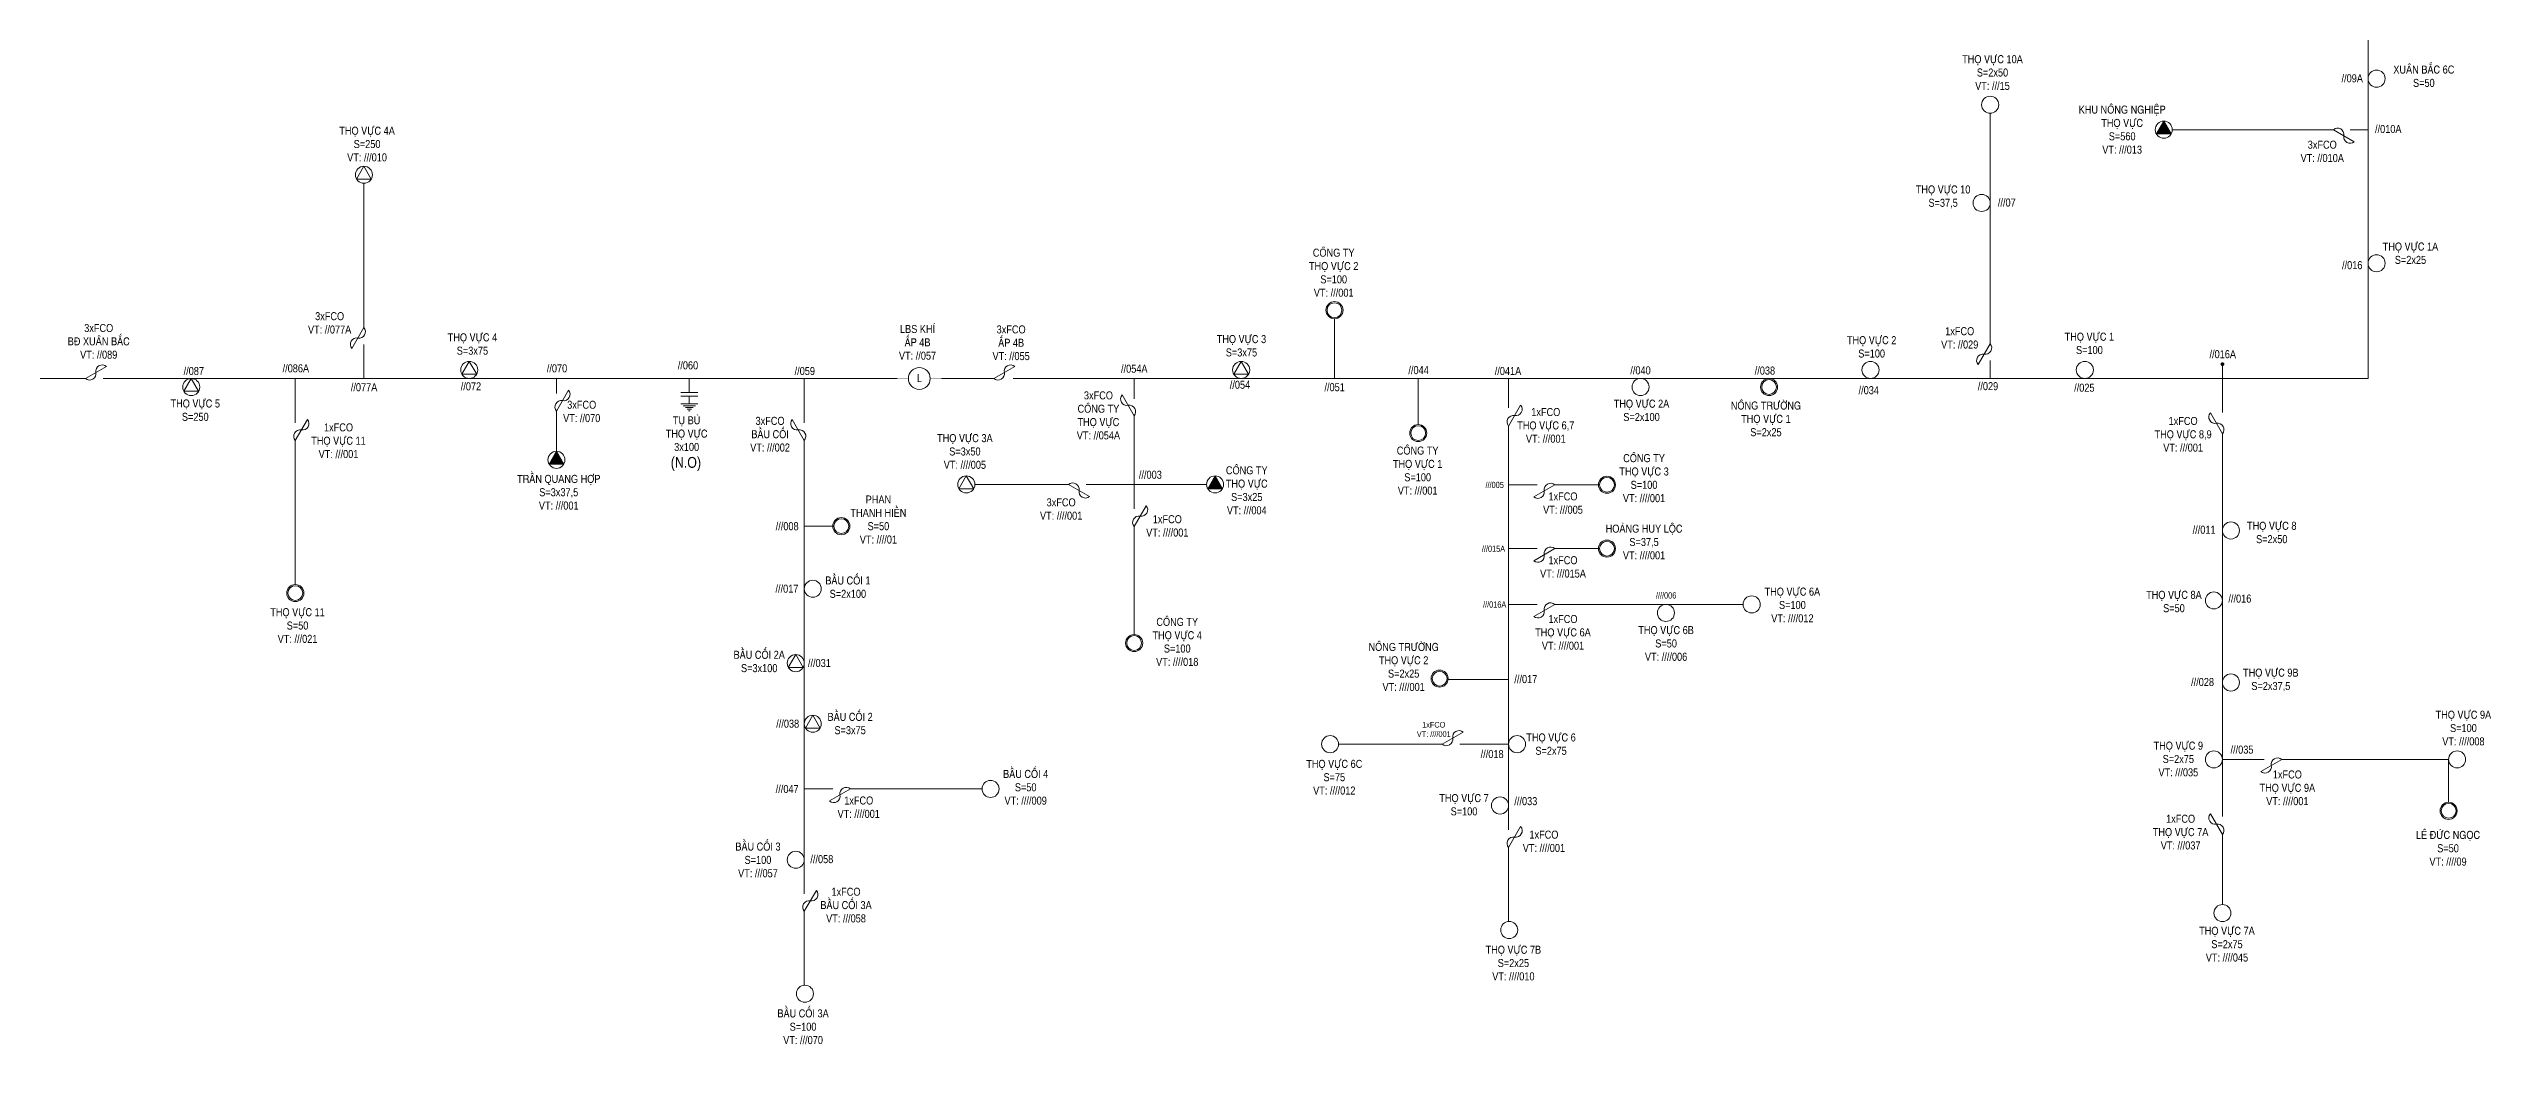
# Model space of a CAD drawing. Header units: inches. Extents: x 3694 to 9715, y -885 to 919.
# Drawn here: x 4254 to 4898, y 130 to 392 of the extents above; entities that cross this region are included whole.
import ezdxf
from ezdxf.enums import TextEntityAlignment as Align

# ---------------------------------------------------------------- set-up
doc = ezdxf.new("R2010")
doc.units = ezdxf.units.IN
doc.header["$LTSCALE"] = 0.2
doc.header["$MEASUREMENT"] = 0
doc.layers.get('0').update_dxf_attribs({"lineweight": 5})
for name, color, linetype, lineweight in [('TBA', 5, 'Continuous', 9), ('Text', 7, 'Continuous', 9), ('Thiet bi', 3, 'Continuous', 9), ('Tuyen 480', 1, 'Continuous', 13)]:
    doc.layers.add(name, color=color, linetype=linetype, lineweight=lineweight)
doc.styles.add('V-H-C', font='VHELVCN_0.TTF')
doc.styles.add('V-H-C-B', font='VHELVCB_0.TTF')

# ---------------------------------------------------------------- blocks, each defined once
blk = doc.blocks.new('TBA 1P')
at = {"color": 0}
blk.add_circle((0, 0.8), 0.8, dxfattribs=at)
blk = doc.blocks.new('FCO')
at = {"color": 0}
blk.add_lwpolyline([(0, 0, 0.707499), (0.8, 0.8, -0.707499), (1.6, 1.6, -5.301682)], format="xyb", dxfattribs=at)
blk.add_lwpolyline([(0, 0), (1.6, 1.6)], dxfattribs=at)
blk = doc.blocks.new('TBA 3P')
at = {"color": 0}
blk.add_lwpolyline([(0, 1.6, 0, 1.39, 0), (0, 0.4, 0, 0, 0)], format="xyseb", dxfattribs=at)
blk.add_lwpolyline([(-0.69, 0.4), (0.69, 0.4), (0, 1.6)], close=True, dxfattribs=at)
blk.add_circle((0, 0.8), 0.8, dxfattribs=at)

msp = doc.modelspace()

# ---------------------------------------------------------------- linework, layer by layer
at = {"layer": 'TBA', "color": 1, "elevation": -0.98}
for points in [[(4337.46, 361), (4335.52, 357.63), (4339.41, 357.63)], [(4365.2, 309.6), (4363.25, 306.23), (4367.15, 306.23)], [(4568.47, 309.6), (4566.52, 306.23), (4570.41, 306.23)], [(4291.99, 305.1), (4290.05, 301.73), (4293.94, 301.73)], [(4496.09, 279.45), (4494.14, 276.08), (4498.03, 276.08)], [(4451.17, 232.37), (4449.22, 229), (4453.12, 229)], [(4455.66, 216.43), (4453.72, 213.05), (4457.61, 213.05)]]:
    msp.add_lwpolyline(points, close=True, dxfattribs=at)
at = {"layer": 'TBA', "color": 1, "ltscale": 2}
for centre in [(4337.46, 358.75, -0.98), (4365.2, 307.35, -0.98), (4568.47, 307.35, -0.98), (4291.99, 302.85, -0.98), (4496.09, 277.2, -0.98), (4451.17, 230.13, -0.98), (4455.66, 214.18, -0.98)]:
    msp.add_circle(centre, 2.25, dxfattribs=at)
at = {"layer": 'TBA', "color": 1}
for centre, radius in [((4593.04, 323.09, -0.98), 2.25), ((4593.04, 323.09, -0.98), 1.95), ((4707.48, 302.85, -0.98), 2.25), ((4707.48, 302.85, -0.98), 1.95), ((4615.09, 290.72, -0.98), 2.25), ((4615.09, 290.72, -0.98), 1.95), ((4664.79, 277.11, -0.98), 2.25), ((4664.79, 277.11, -0.98), 1.95), ((4463.17, 266.22, -0.98), 2.25), ((4463.17, 266.22, -0.98), 1.95), ((4664.79, 260.3, -0.98), 2.25), ((4664.79, 260.3, -0.98), 1.95), ((4319.39, 248.59, -0.98), 2.25), ((4319.39, 248.59, -0.98), 1.95), ((4540.28, 235.43, -0.98), 2.25), ((4540.28, 235.43, -0.98), 1.95), ((4620.72, 226.06, -0.98), 2.25), ((4620.72, 226.06, -0.98), 1.95), ((4886.42, 191.25, -0.98), 2.25), ((4886.42, 191.25, -0.98), 1.95)]:
    msp.add_circle(centre, radius, dxfattribs=at)
at = {"layer": 'Thiet bi', "color": 1, "elevation": -0.98}
for points in [[(4423.15, 301.43), (4423.15, 305.1), (4423.15, 305.1)], [(4420.95, 301.43), (4425.35, 301.43), (4425.35, 301.43)], [(4420.95, 300.43), (4425.35, 300.43), (4425.35, 300.43)], [(4420.95, 298.41), (4425.35, 298.41), (4425.35, 298.41)], [(4421.53, 297.93), (4424.77, 297.93), (4424.77, 297.93)], [(4422.11, 297.46), (4424.19, 297.46), (4424.19, 297.46)], [(4422.57, 296.98), (4423.74, 296.98), (4423.74, 296.98)], [(4422.9, 296.55), (4423.4, 296.55), (4423.4, 296.55)], [(4423.15, 300.43), (4423.15, 298.41), (4423.2, 298.41), (4423.2, 298.43)]]:
    msp.add_lwpolyline(points, dxfattribs=at)
for points in [[(4477.89, 305.1, 0.1, 0.1, 0), (4480.83, 305.1, 0.5, 0.5, 0)], [(4486.58, 305.1, 0.1, 0.1, 0), (4489.52, 305.1, 0.5, 0.5, 0)]]:
    msp.add_lwpolyline(points, format="xyseb", dxfattribs=at)
at = {"layer": 'Thiet bi', "color": 1, "lineweight": 20, "ltscale": 10}
msp.add_circle((4483.71, 305.1, 0.02), 2.87, dxfattribs=at)
at = {"layer": 'Tuyen 480'}
for p, q in [((4540.28, 295.28, -0.98), (4540.28, 270.79, -0.98)), ((4540.28, 277.2, -0.98), (4559.35, 277.2, -0.98)), ((4621.43, 208.8, -0.98), (4594.13, 208.8, -0.98)), ((4886.42, 204.78, -0.98), (4886.42, 193.5, -0.98))]:
    msp.add_line(p, q, dxfattribs=at)
at = {"layer": 'Tuyen 480', "elevation": -0.98}
for points in [[(4865.21, 418.01), (4865.21, 305.1), (4508.39, 305.1)], [(4765.7, 314.25), (4765.7, 374.96)], [(4856.07, 370.63), (4813.67, 370.63)], [(4865.21, 370.63), (4860.49, 370.63)], [(4337.46, 318.51), (4337.46, 356.51)], [(4593.04, 305.1), (4593.04, 320.84)], [(4337.46, 305.1), (4337.46, 314.08)], [(4765.7, 305.1), (4765.7, 309.82)], [(4826.86, 308.88), (4826.86, 296.11)], [(4264.13, 305.1), (4182.79, 305.1)], [(4477.89, 305.1), (4268.78, 305.1)], [(4319.39, 305.1), (4319.39, 293.42)], [(4388.16, 305.1), (4388.16, 301.14)], [(4453.42, 305.1), (4453.42, 293.42)], [(4503.36, 305.1), (4489.52, 305.1)], [(4540.28, 305.1), (4540.28, 299.71)], [(4615.09, 305.1), (4615.09, 292.96)], [(4638.88, 305.1), (4638.88, 297.41)], [(4388.16, 296.51), (4388.16, 285.93)], [(4638.88, 292.59), (4638.88, 186.2)], [(4826.86, 290.54), (4826.86, 189.78)], [(4319.39, 288.8), (4319.39, 250.83)], [(4453.42, 288.8), (4453.42, 169.42)], [(4523.03, 277.2), (4498.34, 277.2)], [(4540.28, 277.2), (4527.68, 277.2)], [(4638.88, 277.11), (4646.38, 277.11)], [(4651.03, 277.11), (4662.54, 277.11)], [(4453.42, 266.22), (4460.92, 266.22)], [(4540.28, 266.1), (4540.28, 237.67)], [(4638.88, 260.3), (4646.38, 260.3)], [(4651.03, 260.3), (4662.54, 260.3)], [(4638.88, 245.61), (4646.38, 245.61)], [(4651.03, 245.61), (4700.65, 245.61)], [(4638.88, 225.87), (4622.96, 225.87)], [(4638.88, 208.8), (4626.07, 208.8)], [(4826.86, 204.78), (4837.84, 204.78)], [(4842.48, 204.78), (4886.42, 204.78)], [(4453.42, 197.01), (4460.92, 197.01)], [(4465.57, 197.01), (4500.23, 197.01)], [(4638.88, 181.58), (4638.88, 162.1)], [(4826.86, 184.98), (4826.86, 166.56)], [(4453.42, 164.79), (4453.42, 145.32)]]:
    msp.add_lwpolyline(points, dxfattribs=at)
for points, const_width in [([(4827.11, 308.88, 1), (4826.61, 308.88, 1), (4827.11, 308.88, 2.414214)], 0.489), ([(4423.15, 305.18, 1), (4423.15, 305.03, 1), (4423.15, 305.18, 2.414214)], 0.146)]:
    msp.add_lwpolyline(points, format="xyb", dxfattribs=dict(at, const_width=const_width))

# ---------------------------------------------------------------- block references
at = {"layer": 'TBA', "color": 1, "xscale": 2.809729812779551, "yscale": 2.809729812779551, "zscale": 2.809729812779032, "rotation": 90}
for p in [(4869.71, 384.07, -0.98), (4869.71, 335.44, -0.98)]:
    msp.add_blockref('TBA 1P', p, dxfattribs=at)
at = {"layer": 'TBA', "color": 1, "xscale": 2.809729812779551, "zscale": 2.809729812779032}
for name, p, yscale in [('TBA 1P', (4765.7, 374.96, -0.98), 2.809729812779551), ('TBA 3P', (4811.42, 368.38, -0.98), 2.809729812779551), ('TBA 1P', (4763.46, 349.08, -0.98), 2.809729812779551), ('TBA 1P', (4734.18, 305.1, -0.98), 2.809729812779551), ('TBA 1P', (4790.63, 305.1, -0.98), 2.809729812779551), ('TBA 1P', (4673.64, 300.61, -0.98), 2.809729812779096), ('TBA 3P', (4388.16, 281.43, -0.98), 2.809729812779096), ('TBA 3P', (4561.6, 274.96, -0.98), 2.809729812779096), ('TBA 1P', (4829.11, 262.83, -0.98), 2.809729812779551), ('TBA 1P', (4455.66, 247.48, -0.98), 2.809729812779096), ('TBA 1P', (4680.32, 241.11, -0.98), 2.809729812779096), ('TBA 1P', (4702.9, 243.36, -0.98), 2.809729812779096), ('TBA 1P', (4824.61, 244.4, -0.98), 2.809729812779551), ('TBA 1P', (4829.11, 222.79, -0.98), 2.809729812779551), ('TBA 1P', (4591.88, 206.55, -0.98), 2.809729812779096), ('TBA 1P', (4641.12, 206.55, -0.98), 2.809729812779096), ('TBA 1P', (4824.61, 202.54, -0.98), 2.809729812779551), ('TBA 1P', (4888.66, 202.54, -0.98), 2.809729812779551), ('TBA 1P', (4502.48, 194.76, -0.98), 2.809729812779096), ('TBA 1P', (4636.63, 190.4, -0.98), 2.809729812779096), ('TBA 1P', (4451.17, 176.1, -0.98), 2.809729812779096), ('TBA 1P', (4639.05, 157.61, -0.98), 2.809729812779096), ('TBA 1P', (4826.86, 162.07, -0.98), 2.809729812779551), ('TBA 1P', (4453.59, 140.83, -0.98), 2.809729812779096)]:
    msp.add_blockref(name, p, dxfattribs=dict(at, yscale=yscale))
at = {"layer": 'Thiet bi', "color": 1, "zscale": 2.809729812779032}
for p, xscale, yscale, rotation in [((4856.07, 370.63, -0.98), -2.809729812780019, 2.809729812779551, 194.9999999999681), ((4337.46, 318.51, -0.98), -2.809729812779141, 2.809729812779096, 104.9999999999729), ((4264.13, 305.1, -0.98), 2.809729812778615, 2.809729812779096, 344.9999999999954), ((4503.36, 305.1, -0.98), 2.809729812778615, 2.809729812779096, 344.9999999999954), ((4765.7, 314.25, -0.98), -2.809729812780019, 2.809729812779551, 104.9999999999681), ((4388.16, 296.51, -0.98), -2.809729812779172, 2.809729812779096, 285.0000000000112), ((4540.28, 295.28, -0.98), 2.80972981277914, 2.809729812779096, 75.00000000002707), ((4638.88, 292.59, -0.98), -2.809729812779172, 2.809729812779096, 285.0000000000112), ((4826.86, 290.54, -0.98), 2.809729812778733, 2.809729812779551, 74.99999999998644), ((4319.39, 288.8, -0.98), -2.809729812779172, 2.809729812779096, 285.0000000000112), ((4453.42, 288.8, -0.98), 2.809729812779172, 2.809729812779096, 74.99999999998884), ((4523.03, 277.2, -0.98), -2.809729812778615, 2.809729812779096, 195.0000000000046), ((4651.03, 277.11, -0.98), 2.809729812778615, 2.809729812779096, 164.9999999999954), ((4540.28, 266.1, -0.98), -2.809729812779172, 2.809729812779096, 285.0000000000112), ((4651.03, 260.3, -0.98), 2.809729812778615, 2.809729812779096, 164.9999999999954), ((4651.03, 245.61, -0.98), 2.809729812778615, 2.809729812779096, 164.9999999999954), ((4621.43, 208.8, -0.98), 2.809729812778615, 2.809729812779096, 344.9999999999954), ((4842.48, 204.78, -0.98), 2.809729812778733, 2.809729812779551, 164.9999999999864), ((4465.57, 197.01, -0.98), 2.809729812778615, 2.809729812779096, 164.9999999999954), ((4638.88, 181.58, -0.98), -2.809729812779172, 2.809729812779096, 285.0000000000112), ((4826.86, 184.98, -0.98), 2.809729812778262, 2.809729812779551, 75.00000000002227), ((4453.42, 164.79, -0.98), -2.809729812779172, 2.809729812779096, 285.0000000000112)]:
    msp.add_blockref('FCO', p, dxfattribs=dict(at, xscale=xscale, yscale=yscale, rotation=rotation))

# ---------------------------------------------------------------- texts
at = {"layer": 'Text', "color": 1, "style": 'V-H-C-B'}
msp.add_text('(N.O)', height=2.851, dxfattribs=at).set_placement((4422.25, 281.58, -0.98), align=Align.CENTER)
at = {"layer": 'Text', "attachment_point": 5, "style": 'V-H-C'}
for s, insert, char_height, width in [('THOÏ VÖÏC 10A\\PS=2x50\\PVT: ///15', (4766.31, 385.67, -0.98), 2.1073, 28.1807), ('XUAÂN BAÉC 6C\\PS=50', (4879.9, 384.69, -0.98), 2.1073, 28.1807), ('//09A', (4861.04, 384.14, -0.98), 2.107, 28.1807), ('KHU NOÂNG NGHIEÄP\\PTHOÏ VÖÏC\\PS=560\\PVT: ///013', (4800.46, 370.63, -0.98), 2.1073, 28.1807), ('THOÏ VÖÏC 4A\\PS=250\\PVT: ///010', (4338.29, 366.83, -0.98), 2.1073, 28.1807), ('3xFCO\\PVT: //010A', (4853.15, 364.91, -0.98), 2.107, 28.1807), ('//010A', (4870.53, 370.79, -0.98), 2.107, 28.1807), ('THOÏ VÖÏC 10\\PS=37,5', (4753.31, 352.94, -0.98), 2.1073, 28.1807), ('///07', (4770.08, 351.42, -0.98), 2.107, 28.1807), ('THOÏ VÖÏC 1A\\PS=2x25', (4876.38, 338.08, -0.98), 2.1073, 28.1807), ('COÂNG TY\\PTHOÏ VÖÏC 2\\PS=100\\PVT: ///001', (4592.83, 332.95, -0.98), 2.1073, 28.1807), ('//016', (4861.04, 334.94, -0.98), 2.107, 28.1807), ('3xFCO\\PVT: //077A', (4328.43, 319.74, -0.98), 2.107, 18.2249), ('3xFCO\\PBÑ XUAÂN BAÉC\\PVT: //089', (4267.62, 314.87, -0.98), 2.1073, 20.0322), ('THOÏ VÖÏC 4\\PS=3x75', (4366.03, 314.17, -0.98), 2.1073, 28.1807), ('LBS KHÍ\\PAÁP 4B\\PVT: //057', (4483.24, 314.61, -0.98), 2.107, 28.1807), ('3xFCO\\PAÁP 4B\\PVT: //055', (4507.89, 314.5, -0.98), 2.107, 14.0117), ('THOÏ VÖÏC 3\\PS=3x75', (4568.54, 313.71, -0.98), 2.1073, 29.9109), ('THOÏ VÖÏC 2\\PS=100', (4734.49, 313.42, -0.98), 2.1073, 28.1807), ('1xFCO\\PVT: //029', (4757.68, 315.79, -0.98), 2.107, 28.1807), ('THOÏ VÖÏC 1\\PS=100', (4791.83, 314.34, -0.98), 2.1073, 28.1807), ('//086A', (4319.53, 307.76, -0.98), 2.107, 7.0464), ('//070', (4388.3, 307.76, -0.98), 2.107, 7.0464), ('//060', (4422.79, 308.55, -0.98), 2.107, 28.1807), ('//054A', (4540.32, 307.66, -0.98), 2.107, 7.0464), ('//016A', (4826.95, 311.49, -0.98), 2.107, 28.1807), ('//087', (4292.66, 307.06, -0.98), 2.107, 7.0464), ('//077A', (4337.5, 302.79, -0.98), 2.107, 7.0464), ('//072', (4365.64, 303.02, -0.98), 2.107, 7.0464), ('//059', (4453.55, 307.05, -0.98), 2.107, 7.0464), ('//054', (4568.15, 303.44, -0.98), 2.107, 7.0464), ('//051', (4593.08, 302.79, -0.98), 2.107, 7.0464), ('//044', (4615.18, 307.29, -0.98), 2.107, 7.0464), ('//041A', (4638.73, 307.06, -0.98), 2.107, 7.0464), ('//040', (4673.62, 307.23, -0.98), 2.107, 7.0464), ('//038', (4706.38, 307.17, -0.98), 2.107, 7.0464), ('//034', (4733.73, 302, -0.98), 2.107, 28.1807), ('//029', (4765.13, 303.07, -0.98), 2.107, 28.1807), ('//025', (4790.5, 302.66, -0.98), 2.107, 28.1807), ('THOÏ VÖÏC 5\\PS=250', (4293.05, 296.75, -0.98), 2.1073, 28.1807), ('3xFCO\\PVT: //070', (4394.81, 296.42, -0.98), 2.107, 14.0117), ('3xFCO\\PCOÂNG TY\\PTHOÏ VÖÏC\\PVT: //054A', (4530.88, 295.37, -0.98), 2.107, 18.2249), ('1xFCO\\PTHOÏ VÖÏC 6,7\\PVT: ///001', (4648.68, 292.74, -0.98), 2.1073, 20.3234), ('THOÏ VÖÏC 2A\\PS=2x100', (4673.89, 296.7, -0.98), 2.1073, 28.1807), ('NOÂNG TRÖÔØNG\\PTHOÏ VÖÏC 1\\PS=2x25', (4706.65, 294.45, -0.98), 2.1073, 28.1807), ('1xFCO\\PTHOÏ VÖÏC 11\\PVT: ///001', (4330.77, 288.7, -0.98), 2.1073, 34.5479), ('TUÏ BUØ\\PTHOÏ VÖÏC\\P3x100', (4422.44, 290.57, -0.98), 2.107, 28.1807), ('3xFCO\\PBAÀU COÁI\\PVT: ///002', (4444.41, 290.42, -0.98), 2.107, 14.0117), ('THOÏ VÖÏC 3A\\PS=3x50\\PVT: ////005', (4495.71, 285.87, -0.98), 2.1073, 29.9109), ('1xFCO\\PTHOÏ VÖÏC 8,9\\PVT: ///001', (4816.51, 290.39, -0.98), 2.1073, 28.1807), ('COÂNG TY\\PTHOÏ VÖÏC 1\\PS=100\\PVT: ///001', (4614.94, 280.83, -0.98), 2.1073, 28.1807), ('COÂNG TY\\PTHOÏ VÖÏC 3\\PS=100\\PVT: ////001', (4674.56, 278.84, -0.98), 2.1073, 28.1807), ('TRAÀN QUANG HÔÏP\\PS=3x37,5\\PVT: ///001', (4388.76, 275.13, -0.98), 2.1073, 28.1807), ('///003', (4544.55, 279.74, -0.98), 2.107, 7.0464), ('COÂNG TY\\PTHOÏ VÖÏC\\PS=3x25\\PVT: ///004', (4569.94, 275.64, -0.98), 2.107, 28.1807), ('///005', (4635.22, 277.06, -0.98), 1.62, 28.1807), ('PHAN\\PTHANH HIEÀN\\PS=50\\PVT: ////01', (4472.94, 267.95, -0.98), 2.1073, 28.1807), ('3xFCO\\PVT: ////001', (4521.06, 270.71, -0.98), 2.1073, 18.2249), ('1xFCO\\PVT: ///005', (4653.21, 272.28, -0.98), 2.107, 20.3234), ('///008', (4448.91, 266.18, -0.98), 2.107, 7.0464), ('1xFCO\\PVT: ////001', (4549.02, 266.27, -0.98), 2.1073, 18.2249), ('HOAØNG HUY LOÄC\\PS=37,5\\PVT: ////001', (4674.56, 262.03, -0.98), 2.1073, 28.1807), ('///011', (4822.04, 265.25, -0.98), 2.107, 28.1807), ('THOÏ VÖÏC 8\\PS=2x50', (4839.85, 264.54, -0.98), 2.1073, 28.1807), ('///015A', (4634.91, 260.25, -0.98), 1.62, 28.1807), ('1xFCO\\PVT: ///015A', (4653.21, 255.47, -0.98), 2.1073, 20.3234), ('///017', (4448.85, 249.73, -0.98), 2.107, 7.0464), ('BAÀU COÁI 1\\PS=2x100', (4464.9, 250.14, -0.98), 2.1073, 28.1807), ('THOÏ VÖÏC 11\\PS=50\\PVT: ///021', (4319.98, 240.03, -0.98), 2.1073, 28.1807), ('///016A', (4635.22, 245.56, -0.98), 1.62, 28.1807), ('////006', (4680.37, 247.96, -0.98), 1.62, 28.1807), ('THOÏ VÖÏC 6A\\PS=100\\PVT: ////012', (4713.62, 245.44, -0.98), 2.1073, 28.1807), ('THOÏ VÖÏC 8A\\PS=50', (4814.09, 246.35, -0.98), 2.1073, 28.1807), ('///016', (4831.45, 247.12, -0.98), 2.107, 28.1807), ('COÂNG TY\\PTHOÏ VÖÏC 4\\PS=100\\PVT: ////018', (4551.63, 235.72, -0.98), 2.1073, 28.1807), ('1xFCO\\PTHOÏ VÖÏC 6A\\PVT: ////001', (4653.21, 238.23, -0.98), 2.1073, 20.3234), ('THOÏ VÖÏC 6B\\PS=50\\PVT: ////006', (4680.36, 235.31, -0.98), 2.1073, 28.1807), ('BAÀU COÁI 2A\\PS=3x100', (4441.55, 230.57, -0.98), 2.1073, 28.1807), ('NOÂNG TRÖÔØNG\\PTHOÏ VÖÏC 2\\PS=2x25\\PVT: ////001', (4611.25, 229.12, -0.98), 2.1073, 28.1807), ('///031', (4457.4, 230.15, -0.98), 2.107, 7.0464), ('///017', (4643.42, 225.93, -0.98), 2.107, 7.0464), ('///028', (4821.63, 225.15, -0.98), 2.107, 28.1807), ('THOÏ VÖÏC 9B\\PS=2x37,5', (4839.6, 225.68, -0.98), 2.1073, 28.1807), ('///038', (4449.05, 214.18, -0.98), 2.107, 7.0464), ('BAÀU COÁI 2\\PS=3x75', (4465.49, 214.22, -0.98), 2.1073, 28.1807), ('1xFCO\\PVT: ////001', (4619.18, 212.68, -0.98), 1.4751, 22.6804), ('THOÏ VÖÏC 9A\\PS=100\\PVT: ////008', (4890.32, 213.03, -0.98), 2.1073, 28.1807), ('///018', (4634.55, 206.18, -0.98), 2.107, 7.0464), ('THOÏ VÖÏC 6\\PS=2x75', (4650.07, 208.8, -0.98), 2.1073, 28.1807), ('THOÏ VÖÏC 9\\PS=2x75\\PVT: ///035', (4815.25, 204.88, -0.98), 2.1073, 28.1807), ('///035', (4832.01, 207.35, -0.98), 2.107, 28.1807), ('BAÀU COÁI 4\\PS=50\\PVT: ////009', (4511.72, 197.43, -0.98), 2.1073, 28.1807), ('THOÏ VÖÏC 6C\\PS=75\\PVT: ////012', (4592.99, 200.08, -0.98), 2.1073, 28.1807), ('1xFCO\\PTHOÏ VÖÏC 9A\\PVT: ////001', (4843.96, 197.29, -0.98), 2.1073, 28.1807), ('///047', (4448.91, 196.97, -0.98), 2.107, 7.0464), ('1xFCO\\PVT: ////001', (4467.76, 192.19, -0.98), 2.1073, 20.3234), ('THOÏ VÖÏC 7\\PS=100', (4627.15, 192.84, -0.98), 2.1073, 28.1807), ('///033', (4643.42, 193.79, -0.98), 2.107, 7.0464), ('1xFCO\\PTHOÏ VÖÏC 7A\\PVT: ///037', (4815.85, 185.63, -0.98), 2.1073, 28.1807), ('LEÂ ÑÖÙC NGOÏC\\PS=50\\PVT: ////09', (4886.27, 181.37, -0.98), 2.1073, 28.1807), ('BAÀU COÁI 3\\PS=100\\PVT: ///057', (4441.22, 178.3, -0.98), 2.1073, 28.1807), ('1xFCO\\PVT: ////001', (4648.19, 183.2, -0.98), 2.1073, 14.0117), ('///058', (4458.04, 178.51, -0.98), 2.107, 7.0464), ('1xFCO\\PBAÀU COÁI 3A\\PVT: ///058', (4464.41, 166.41, -0.98), 2.1073, 14.0117), ('THOÏ VÖÏC 7A\\PS=2x75\\PVT: ////045', (4828.06, 156.11, -0.98), 2.1073, 28.1807), ('THOÏ VÖÏC 7B\\PS=2x25\\PVT: ////010', (4640.15, 151.14, -0.98), 2.1073, 28.1807), ('BAÀU COÁI 3A\\PS=100\\PVT: ///070', (4453.1, 134.37, -0.98), 2.1073, 28.1807)]:
    msp.add_mtext(s, dxfattribs=dict(at, insert=insert, char_height=char_height, width=width))
at = {"layer": 'Thiet bi', "color": 1, "insert": (4483.76, 305.2, -0.98), "char_height": 2.11, "width": 28.1807, "attachment_point": 5, "rotation": 359.99984, "style": 'V-H-C'}
msp.add_mtext('L', dxfattribs=at)

doc.saveas('drawing.dxf')
